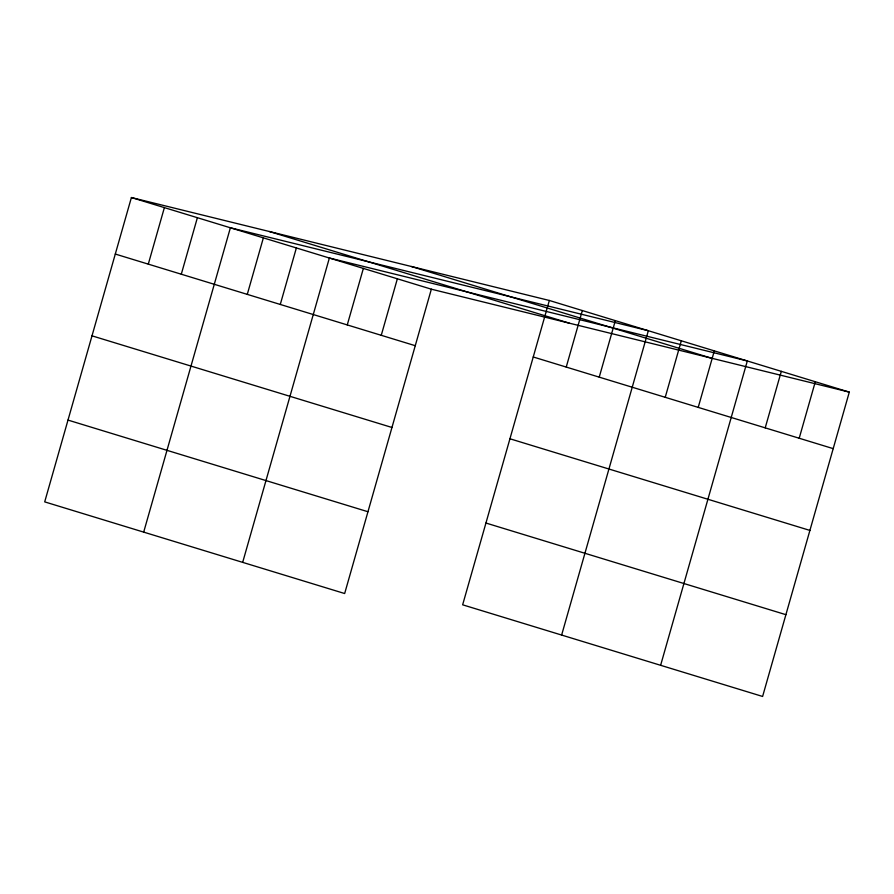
<?xml version="1.0" encoding="UTF-8"?>
<svg xmlns="http://www.w3.org/2000/svg" width="894" height="894" viewBox="0 0 894 894"><rect width="100%" height="100%" fill="white"/><g stroke="black" fill="none" stroke-linecap="round" stroke-linejoin="round"><path stroke-width="1.34" d="M549.341 300.473L131.396 197.54L44.7 501.88L344.659 593.527L431.355 289.187L849.3 392.12L762.604 696.46L462.645 604.813L549.341 300.473L849.3 392.12M148.292 264.132L164.384 207.62M181.292 274.212L197.384 217.7M143.688 532.12L230.384 227.78L648.329 330.724L561.633 635.064M247.28 294.372L263.372 237.86M280.28 304.452L296.372 247.94M242.676 562.36L329.372 258.02L747.317 360.964L660.621 665.304M347.263 324.924L363.366 268.412M381.257 335.306L397.361 278.794M566.237 367.065L582.329 310.553M599.226 377.156L615.329 320.644M665.225 397.316L681.317 340.804M698.214 407.396L714.317 350.884M765.208 427.868L781.311 371.356M799.202 438.25L815.306 381.738M411.419 266.501L711.378 358.159M269.317 231.501L569.277 323.159M131.396 197.54L431.355 289.187M533.237 356.985L833.197 448.632M115.292 254.052L415.263 345.699M509.938 438.775L809.908 530.421M92.004 335.831L391.963 427.477M485.945 523.035L785.904 614.681M68 420.091L367.959 511.737"/></g></svg>
